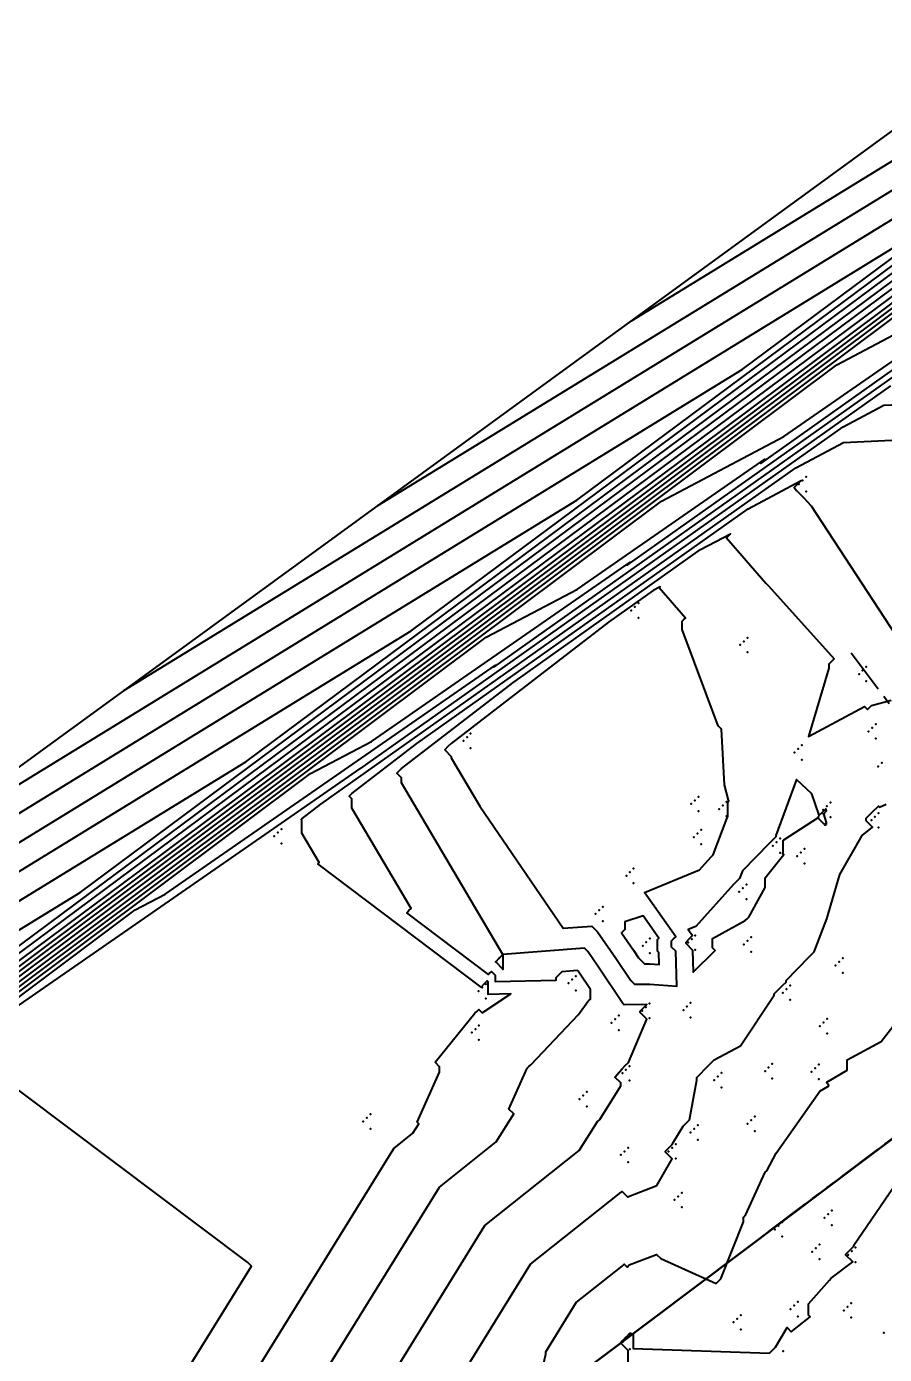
# Model space of a CAD drawing. Header units: metres. Extents: x 419582 to 423558, y 4805372 to 4807539.
# Drawn here: x 422892.51 to 422916.14, y 4807333.07 to 4807369.65 of the extents above; entities that cross this region are included whole.
import ezdxf

# ---------------------------------------------------------------- set-up
doc = ezdxf.new("R2010")
doc.units = ezdxf.units.M
doc.linetypes.add('PHANTOM', pattern=[2.5, 1.25, -0.25, 0.25, -0.25, 0.25, -0.25])
for name, color, linetype in [('C-TINN', 4, 'Continuous'), ('C-TINN-BNDY', 110, 'Continuous'), ('C-TOPO-MAJR', 9, 'Continuous'), ('C-TOPO-MINR', 8, 'Continuous'), ('LS', 7, 'Continuous')]:
    doc.layers.add(name, color=color, linetype=linetype)
doc.styles.get("Standard").update_dxf_attribs({"font": 'simplex.shx'})

# ---------------------------------------------------------------- blocks, each defined once
blk = doc.blocks.new('Susp A +0 +0')
at = {"linetype": 'PHANTOM', "flags": 128}
for points in [[(0, -11.382), (0, 11.382)], [(-11.382, 0), (11.382, 0)]]:
    blk.add_lwpolyline(points, dxfattribs=at)
at = {"flags": 128}
blk.add_lwpolyline([(-3.4, -3.4), (-3.4, 3.4), (3.4, 3.4), (3.4, -3.4)], close=True, dxfattribs=at)
at = {"layer": 'LS', "insert": (-3.273, -0.383), "char_height": 0.51577, "width": 9.13592, "attachment_point": 1}
blk.add_mtext('Susp A\\PBase +0 Leg +0', dxfattribs=at)

msp = doc.modelspace()

# ---------------------------------------------------------------- linework, layer by layer
at = {"color": 31, "lineweight": 30, "true_color": 0xffbd7a, "elevation": 1718.013}
msp.add_lwpolyline([(423449.834, 4807399.592), (423130.593, 4807500.114), (421950.92, 4806612.998), (421795.045, 4806430.988), (421305.015, 4806147.038), (421305.015, 4806147.038), (420630.083, 4805770.97), (419765.157, 4805549.54), (419617.356, 4805580.088)], dxfattribs=at)
at = {"layer": 'C-TINN', "color": 4, "linetype": 'Continuous', "lineweight": -3}
for p in [(422913.98, 4807357.24, 1736.93), (422913.78, 4807357.04, 1736.93), (422913.88, 4807357.14, 1736.93), (422913.98, 4807356.84, 1736.93), (422909.16, 4807353.56, 1739.31), (422909.26, 4807353.66, 1739.31), (422909.36, 4807353.76, 1739.31), (422909.36, 4807353.36, 1739.31), (422912.37, 4807352.81, 1738.59), (422912.17, 4807352.61, 1738.59), (422912.27, 4807352.71, 1738.59), (422912.37, 4807352.41, 1738.59), (422915.44, 4807351.81, 1737.78), (422915.54, 4807351.91, 1737.78), (422915.64, 4807352.01, 1737.78), (422915.64, 4807351.61, 1737.78), (422915.7, 4807350.23, 1738.17), (422915.8, 4807350.33, 1738.17), (422915.9, 4807350.43, 1738.17), (422904.54, 4807349.97, 1739.39), (422904.64, 4807350.07, 1739.39), (422904.74, 4807350.17, 1739.39), (422913.86, 4807349.85, 1738.03), (422915.9, 4807350.03, 1738.17), (422904.74, 4807349.77, 1739.39), (422913.66, 4807349.65, 1738.03), (422913.76, 4807349.75, 1738.03), (422913.86, 4807349.45, 1738.03), (422915.97, 4807349.26, 1738.26), (422916.07, 4807349.36, 1738.26), (422911.02, 4807348.43, 1739.36), (422910.82, 4807348.23, 1739.36), (422910.92, 4807348.33, 1739.36), (422911.02, 4807348.03, 1739.36), (422911.59, 4807348.09, 1739.03), (422911.69, 4807348.19, 1739.03), (422911.79, 4807348.29, 1739.03), (422914.45, 4807348.07, 1738.08), (422914.52, 4807348.08, 1737.98), (422914.55, 4807348.17, 1738.08), (422914.65, 4807348.27, 1738.08), (422911.79, 4807347.89, 1739.03), (422914.32, 4807347.88, 1737.98), (422914.42, 4807347.98, 1737.98), (422914.52, 4807347.68, 1737.98), (422914.65, 4807347.87, 1738.08), (422915.78, 4807347.78, 1739.13), (422915.88, 4807347.88, 1739.13), (422915.98, 4807347.98, 1739.13), (422899.33, 4807347.34, 1735.59), (422899.43, 4807347.44, 1735.59), (422899.53, 4807347.54, 1735.59), (422910.89, 4807347.32, 1739.45), (422910.99, 4807347.42, 1739.45), (422911.09, 4807347.52, 1739.45), (422915.98, 4807347.58, 1739.13), (422899.53, 4807347.14, 1735.59), (422911.09, 4807347.12, 1739.45), (422913.07, 4807347.08, 1737.91), (422913.17, 4807347.18, 1737.91), (422913.27, 4807347.28, 1737.91), (422913.94, 4807346.99, 1738.55), (422913.27, 4807346.88, 1737.91), (422913.74, 4807346.79, 1738.55), (422913.84, 4807346.89, 1738.55), (422913.94, 4807346.59, 1738.55), (422909.03, 4807346.25, 1739.25), (422909.13, 4807346.35, 1739.25), (422909.23, 4807346.45, 1739.25), (422909.23, 4807346.05, 1739.25), (422912.24, 4807345.91, 1737.74), (422912.34, 4807346.01, 1737.74), (422912.14, 4807345.81, 1737.74), (422912.34, 4807345.61, 1737.74), (422908.18, 4807345.2, 1739.54), (422908.28, 4807345.3, 1739.54), (422908.38, 4807345.4, 1739.54), (422908.38, 4807345, 1739.54), (422909.58, 4807344.42, 1740.52), (422909.68, 4807344.52, 1740.52), (422910.73, 4807344.41, 1737.84), (422910.83, 4807344.51, 1737.84), (422910.93, 4807344.61, 1737.84), (422912.27, 4807344.36, 1738.29), (422912.37, 4807344.46, 1738.29), (422912.47, 4807344.56, 1738.29), (422905.63, 4807344.08, 1738), (422909.48, 4807344.32, 1740.52), (422909.68, 4807344.12, 1740.52), (422910.93, 4807344.21, 1737.84), (422912.47, 4807344.16, 1738.29), (422905.43, 4807343.88, 1738), (422905.53, 4807343.98, 1738), (422905.63, 4807343.68, 1738), (422914.79, 4807343.78, 1739.32), (422914.89, 4807343.88, 1739.32), (422914.99, 4807343.98, 1739.32), (422905.16, 4807343.27, 1735.67), (422907.44, 4807343.29, 1736.76), (422907.54, 4807343.39, 1736.76), (422907.64, 4807343.49, 1736.76), (422914.99, 4807343.58, 1739.32), (422904.96, 4807343.07, 1735.67), (422905.06, 4807343.17, 1735.67), (422907.64, 4807343.09, 1736.76), (422913.34, 4807343.03, 1739.08), (422913.44, 4807343.13, 1739.08), (422913.54, 4807343.23, 1739.08), (422905.16, 4807342.87, 1735.67), (422909.47, 4807342.53, 1738.05), (422909.57, 4807342.63, 1738.05), (422909.67, 4807342.73, 1738.05), (422910.6, 4807342.55, 1738.22), (422910.7, 4807342.65, 1738.22), (422910.8, 4807342.75, 1738.22), (422913.54, 4807342.83, 1739.08), (422908.62, 4807342.2, 1737.47), (422908.72, 4807342.3, 1737.47), (422908.82, 4807342.4, 1737.47), (422909.67, 4807342.33, 1738.05), (422910.8, 4807342.35, 1738.22), (422914.46, 4807342.21, 1739.75), (422914.56, 4807342.31, 1739.75), (422904.77, 4807341.93, 1736.29), (422904.87, 4807342.03, 1736.29), (422904.97, 4807342.13, 1736.29), (422908.82, 4807342, 1737.47), (422914.36, 4807342.11, 1739.75), (422914.56, 4807341.91, 1739.75), (422904.97, 4807341.73, 1736.29), (422913.05, 4807341.07, 1739.5), (422908.92, 4807340.81, 1738.06), (422909.02, 4807340.91, 1738.06), (422909.12, 4807341.01, 1738.06), (422911.55, 4807340.72, 1739.24), (422911.65, 4807340.82, 1739.24), (422912.85, 4807340.87, 1739.5), (422912.95, 4807340.97, 1739.5), (422914.13, 4807340.85, 1739.93), (422914.23, 4807340.95, 1739.93), (422914.33, 4807341.05, 1739.93), (422909.12, 4807340.61, 1738.06), (422911.45, 4807340.62, 1739.24), (422911.65, 4807340.42, 1739.24), (422913.05, 4807340.67, 1739.5), (422914.33, 4807340.65, 1739.93), (422907.74, 4807340.1, 1737.77), (422907.84, 4807340.2, 1737.77), (422907.94, 4807340.3, 1737.77), (422901.98, 4807339.68, 1735.49), (422907.94, 4807339.9, 1737.77), (422912.57, 4807339.62, 1739.73), (422901.78, 4807339.48, 1735.49), (422901.88, 4807339.58, 1735.49), (422901.98, 4807339.28, 1735.49), (422910.9, 4807339.28, 1739.13), (422911, 4807339.38, 1739.13), (422912.37, 4807339.42, 1739.73), (422912.47, 4807339.52, 1739.73), (422910.8, 4807339.18, 1739.13), (422911, 4807338.98, 1739.13), (422912.57, 4807339.22, 1739.73), (422908.88, 4807338.56, 1738.5), (422908.98, 4807338.66, 1738.5), (422909.08, 4807338.76, 1738.5), (422910.19, 4807338.66, 1739.04), (422910.29, 4807338.76, 1739.04), (422910.39, 4807338.86, 1739.04), (422909.08, 4807338.36, 1738.5), (422910.39, 4807338.46, 1739.04), (422910.46, 4807337.42, 1739.31), (422910.56, 4807337.52, 1739.31), (422910.36, 4807337.32, 1739.31), (422910.56, 4807337.12, 1739.31), (422913.32, 4807336.71, 1740.35), (422914.49, 4807336.83, 1740.7), (422914.59, 4807336.93, 1740.7), (422914.69, 4807337.03, 1740.7), (422913.12, 4807336.51, 1740.35), (422913.22, 4807336.61, 1740.35), (422913.32, 4807336.31, 1740.35), (422914.69, 4807336.63, 1740.7), (422914.25, 4807335.99, 1740.75), (422914.35, 4807336.09, 1740.75), (422915.34, 4807336.01, 1741.02), (422914.15, 4807335.89, 1740.75), (422914.35, 4807335.69, 1740.75), (422915.14, 4807335.81, 1741.02), (422915.24, 4807335.91, 1741.02), (422915.34, 4807335.61, 1741.02), (422913.75, 4807334.51, 1740.89), (422912.18, 4807334.15, 1740.35), (422913.55, 4807334.31, 1740.89), (422913.65, 4807334.41, 1740.89), (422915.02, 4807334.28, 1741.36), (422915.12, 4807334.38, 1741.36), (422915.22, 4807334.48, 1741.36), (422911.98, 4807333.95, 1740.35), (422912.08, 4807334.05, 1740.35), (422912.18, 4807333.75, 1740.35), (422913.75, 4807334.11, 1740.89), (422915.22, 4807334.08, 1741.36), (422908.93, 4807333.41, 1741.02), (422909.03, 4807333.51, 1741.02), (422909.13, 4807333.61, 1741.02), (422916.12, 4807333.66, 1741.76), (422909.13, 4807333.21, 1741.02), (422913.35, 4807333.16, 1741.14)]:
    msp.add_point(p, dxfattribs=at)
at = {"layer": 'C-TINN-BNDY', "color": 110, "linetype": 'Continuous', "lineweight": -3, "flags": 128}
msp.add_lwpolyline([(422687.35, 4807196.06), (422733.46, 4807229.97), (422816.89, 4807294.32), (422970.41, 4807406.15), (423032.94, 4807452.91), (423105.4, 4807508.16), (423127.06, 4807514.05), (423134.81, 4807515.9), (423155.26, 4807511.44), (423220.21, 4807493.91)], dxfattribs=at)
at = {"layer": 'C-TOPO-MAJR', "color": 9, "linetype": 'Continuous', "lineweight": -3, "flags": 128}
for points, elevation in [([(422881.206, 4807341.17), (422912.225, 4807360.198), (422950.2, 4807388.438), (422950.176, 4807388.415), (422950.152, 4807388.391), (422950.2, 4807388.343), (422952.284, 4807382.831), (422958.71, 4807377.363), (422968.958, 4807369.476), (422968.964, 4807369.469), (422969.274, 4807369.283), (422969.284, 4807369.274), (422969.284, 4807368.893), (422974.369, 4807364.49), (422977.684, 4807363.875), (422977.684, 4807363.581), (422975.968, 4807361.141), (422979.857, 4807362.602), (423080.256, 4807398.153)], 1720), ([(422878.389, 4807333.07), (422914.831, 4807360.331), (422919.048, 4807362.555), (422920.27, 4807363.401), (422920.18, 4807363.311), (422920.09, 4807363.221), (422921.558, 4807364.261), (422921.681, 4807364.326), (422921.957, 4807364.339), (422922.067, 4807364.121), (422922.236, 4807363.952), (422922.897, 4807364.09), (422922.915, 4807364.107), (422922.932, 4807364.124), (422922.932, 4807364.455), (422923.174, 4807364.596), (422923.298, 4807364.596), (422938.923, 4807370.931)], 1730), ([(422889.425, 4807342.192), (422927.673, 4807370.636)], 1725), ([(422891.048, 4807341.824), (422901.719, 4807349.214), (422901.709, 4807349.205), (422901.7, 4807349.195), (422915.007, 4807358.621), (422916.125, 4807359.213), (422918.626, 4807359.331)], 1735), ([(422906.449, 4807331.562), (422906.807, 4807333.071), (422906.807, 4807333.133), (422907.648, 4807334.493), (422908.91, 4807335.495), (422908.969, 4807335.554), (422909.05, 4807335.473), (422909.11, 4807335.533), (422909.864, 4807335.823), (422909.983, 4807335.704), (422911.502, 4807335.017), (422911.568, 4807335.083), (422911.635, 4807335.15), (422912.258, 4807336.715), (422912.258, 4807336.85), (422912.325, 4807336.916), (422912.853, 4807338.083), (422912.897, 4807338.127), (422913.16, 4807338.61), (422914.363, 4807340.321), (422914.584, 4807340.443), (422914.598, 4807340.456), (422914.611, 4807340.47), (422914.545, 4807340.554), (422914.554, 4807340.563), (422915.114, 4807340.894), (422915.114, 4807341.182), (422916.054, 4807341.683), (422916.734, 4807342.558)], 1740), ([(422891.296, 4807320.194), (422895.297, 4807327.61), (422895.402, 4807327.504), (422895.45, 4807327.551), (422895.497, 4807327.598), (422896.401, 4807331.406), (422896.401, 4807331.776), (422898.703, 4807335.499), (422898.602, 4807335.6), (422891.192, 4807341.161)], 1735)]:
    msp.add_lwpolyline(points, dxfattribs=dict(at, elevation=elevation))
at = {"layer": 'C-TOPO-MAJR', "color": 9, "linetype": 'Continuous', "lineweight": -3, "elevation": 1740, "flags": 128}
msp.add_lwpolyline([(422909.226, 4807344.205), (422909.367, 4807343.993), (422909.533, 4807343.827), (422909.678, 4807343.827), (422909.933, 4807343.81), (422909.923, 4807344.137), (422909.884, 4807344.176), (422909.884, 4807344.499), (422909.903, 4807344.518), (422909.923, 4807344.537), (422909.496, 4807345.146), (422908.99, 4807344.987), (422908.99, 4807344.775), (422908.943, 4807344.728), (422908.896, 4807344.681), (422909.226, 4807344.205)], close=True, dxfattribs=at)
at = {"layer": 'C-TOPO-MINR', "color": 8, "linetype": 'Continuous', "lineweight": -3, "flags": 128}
for points, elevation in [([(422888.197, 4807346.263), (422916.785, 4807363.8), (422951.784, 4807389.826), (422951.754, 4807389.797), (422951.724, 4807389.767), (422951.784, 4807389.707), (422954.39, 4807382.814), (422960.205, 4807377.866), (422969.477, 4807370.73), (422969.503, 4807370.704), (422970.627, 4807370.029), (422970.663, 4807369.994), (422970.663, 4807369.665), (422975.061, 4807365.855), (422979.303, 4807365.069), (422979.303, 4807364.804), (422977.759, 4807362.609), (422982.097, 4807364.239), (423075.767, 4807397.407)], 1719), ([(422895.188, 4807351.355), (422921.345, 4807367.401), (422953.367, 4807391.214), (422953.332, 4807391.179), (422953.296, 4807391.143), (422953.367, 4807391.071), (422956.496, 4807382.797), (422961.7, 4807378.369), (422969.997, 4807371.983), (422970.041, 4807371.939), (422971.98, 4807370.775), (422972.041, 4807370.714), (422972.041, 4807370.436), (422975.754, 4807367.221), (422980.921, 4807366.263), (422980.921, 4807366.028), (422979.549, 4807364.078), (422984.337, 4807365.877), (423071.278, 4807396.662)], 1718), ([(422902.179, 4807356.448), (422925.905, 4807371.002), (422954.951, 4807392.603), (422954.91, 4807392.561), (422954.868, 4807392.519), (422954.951, 4807392.436), (422958.602, 4807382.779), (422963.194, 4807378.872), (422970.517, 4807373.237), (422970.579, 4807373.175), (422973.333, 4807371.521), (422973.42, 4807371.434), (422973.42, 4807371.208), (422976.446, 4807368.587), (422982.539, 4807367.457), (422982.539, 4807367.251), (422981.34, 4807365.546), (422986.578, 4807367.514), (423066.789, 4807395.916)], 1717), ([(422909.17, 4807361.54), (422930.465, 4807374.603), (422956.535, 4807393.991), (422956.488, 4807393.943), (422956.44, 4807393.895), (422956.535, 4807393.8), (422960.709, 4807382.762), (422964.689, 4807379.375), (422971.036, 4807374.49), (422971.117, 4807374.41), (422974.686, 4807372.267), (422974.799, 4807372.154), (422974.799, 4807371.979), (422977.139, 4807369.953), (422984.158, 4807368.651), (422984.158, 4807368.475), (422983.13, 4807367.014), (422988.818, 4807369.151), (423062.3, 4807395.171)], 1716), ([(422874.215, 4807336.078), (422907.665, 4807356.597), (422948.616, 4807387.05)], 1721), ([(422867.224, 4807330.986), (422903.105, 4807352.996), (422947.032, 4807385.662)], 1722), ([(422860.234, 4807325.893), (422898.545, 4807349.395), (422945.448, 4807384.274)], 1723), ([(422853.243, 4807320.801), (422893.985, 4807345.793), (422943.72, 4807382.779)], 1724), ([(422884.865, 4807338.591), (422911.627, 4807358.493), (422934.165, 4807375.352)], 1726), ([(422875.904, 4807331.352), (422919.664, 4807364.086), (422924.072, 4807366.411), (422924.065, 4807366.404), (422924.058, 4807366.397), (422929.41, 4807368.46), (422940.044, 4807372.771)], 1729), ([(422880.305, 4807334.99), (422895.581, 4807346.35), (422929.331, 4807371.597)], 1727), ([(422879.535, 4807334.207), (422924.498, 4807367.842), (422928.026, 4807369.702)], 1728), ([(422880.873, 4807334.789), (422909.997, 4807356.576), (422913.368, 4807358.353), (422916.56, 4807360.563), (422916.486, 4807360.49), (422916.412, 4807360.416), (422920.248, 4807363.133), (422920.57, 4807363.304), (422921.291, 4807363.338), (422921.579, 4807362.767), (422921.696, 4807362.649), (422923.425, 4807363.009), (422923.471, 4807363.054), (422923.516, 4807363.099), (422923.516, 4807363.318), (422924.149, 4807363.686), (422924.471, 4807363.686), (422937.802, 4807369.091), (422938.776, 4807369.054), (422938.914, 4807368.916), (422939.443, 4807368.815), (422944.294, 4807366.971), (422947.907, 4807366.705)], 1731), ([(422883.357, 4807336.508), (422905.164, 4807352.821), (422907.687, 4807354.151), (422912.849, 4807357.726), (422912.792, 4807357.668), (422912.734, 4807357.61), (422918.937, 4807362.005), (422919.459, 4807362.281), (422920.625, 4807362.336), (422921.09, 4807361.413), (422921.157, 4807361.347), (422923.953, 4807361.928), (422924.026, 4807362.001), (422924.1, 4807362.074), (422924.1, 4807362.181), (422925.124, 4807362.776), (422925.645, 4807362.776), (422936.681, 4807367.251), (422938.025, 4807367.2), (422938.14, 4807367.085), (422938.87, 4807366.946), (422945.566, 4807364.4), (422947.946, 4807364.226)], 1732), ([(422885.841, 4807338.227), (422900.33, 4807349.065), (422902.007, 4807349.95), (422909.139, 4807354.889), (422909.098, 4807354.847), (422909.056, 4807354.805), (422917.627, 4807360.877)], 1733), ([(422888.325, 4807339.946), (422895.497, 4807345.31), (422896.327, 4807345.748), (422905.429, 4807352.051), (422905.404, 4807352.026), (422905.378, 4807352), (422916.317, 4807359.749)], 1734), ([(422898.482, 4807332.047), (422902.621, 4807338.739), (422903.149, 4807339.158), (422903.313, 4807339.419), (422903.268, 4807339.463), (422903.886, 4807340.842), (422903.886, 4807340.987), (422903.759, 4807341.114), (422904.859, 4807342.463), (422904.912, 4807342.516), (422904.965, 4807342.57), (422905.059, 4807342.476), (422905.85, 4807342.997), (422905.227, 4807342.985), (422905.227, 4807343.328), (422905.198, 4807343.356), (422905.112, 4807343.271), (422905.027, 4807343.185), (422900.534, 4807346.585), (422900.551, 4807346.602), (422900.568, 4807346.619), (422900.092, 4807347.424), (422900.092, 4807347.781), (422900.071, 4807347.802), (422900.081, 4807347.813), (422900.092, 4807347.824), (422900.613, 4807348.226), (422913.697, 4807357.493), (422915.013, 4807358.191), (422917.855, 4807358.325)], 1736), ([(422900.563, 4807332.319), (422903.878, 4807337.677), (422905.441, 4807338.919), (422905.927, 4807339.691), (422905.795, 4807339.823), (422906.299, 4807340.948), (422906.347, 4807340.996), (422906.395, 4807341.044), (422907.711, 4807342.427), (422907.971, 4807342.789), (422908.005, 4807342.823), (422908.039, 4807342.857), (422908.039, 4807343.122), (422907.757, 4807343.543), (422907.704, 4807343.62), (422907.687, 4807343.638), (422907.251, 4807343.604), (422907.17, 4807343.524), (422907.09, 4807343.443), (422907.09, 4807343.365), (422905.428, 4807343.332), (422905.428, 4807343.504), (422905.314, 4807343.618), (422905.271, 4807343.575), (422905.228, 4807343.532), (422902.982, 4807345.233), (422903.04, 4807345.291), (422903.099, 4807345.35), (422901.463, 4807348.116), (422901.463, 4807348.367), (422901.389, 4807348.442), (422901.426, 4807348.479), (422901.463, 4807348.516), (422903.256, 4807349.898), (422912.386, 4807356.365), (422913.844, 4807357.138), (422913.747, 4807357.041), (422913.65, 4807356.944), (422913.721, 4807356.862), (422913.912, 4807356.67), (422914.117, 4807356.442), (422916.449, 4807352.892)], 1737), ([(422902.645, 4807332.59), (422905.135, 4807336.616), (422907.734, 4807338.68), (422908.236, 4807339.478), (422908.268, 4807339.509), (422908.299, 4807339.541), (422908.876, 4807340.463), (422908.876, 4807340.546), (422908.717, 4807340.704), (422908.91, 4807340.931), (422909, 4807341.021), (422909.089, 4807341.111), (422909.597, 4807342.302), (422909.414, 4807342.484), (422909.414, 4807342.519), (422909.505, 4807342.61), (422909.597, 4807342.702), (422908.969, 4807342.699), (422908.935, 4807342.734), (422908.247, 4807343.764), (422907.97, 4807344.164), (422907.881, 4807344.253), (422905.63, 4807344.08), (422905.63, 4807343.68), (422905.43, 4807343.88), (422905.53, 4807343.98), (422905.63, 4807344.08), (422902.834, 4807348.808), (422902.834, 4807348.954), (422902.707, 4807349.081), (422902.771, 4807349.145), (422902.834, 4807349.208), (422905.898, 4807351.57), (422911.076, 4807355.238), (422911.903, 4807355.675), (422911.848, 4807355.62), (422911.793, 4807355.565), (422912.871, 4807354.313), (422912.942, 4807354.242), (422914.752, 4807352.227), (422914.679, 4807352.154), (422914.606, 4807352.082), (422914.606, 4807351.973), (422914.05, 4807350.085), (422915.587, 4807350.919), (422915.674, 4807350.832), (422915.73, 4807350.888), (422915.787, 4807350.944), (422916.33, 4807351.089)], 1738), ([(422904.726, 4807332.862), (422906.391, 4807335.554), (422908.89, 4807337.538), (422908.91, 4807337.558), (422909.07, 4807337.398), (422909.09, 4807337.418), (422909.87, 4807337.718), (422910.293, 4807338.453), (422910.108, 4807338.638), (422910.108, 4807338.667), (422910.2, 4807338.76), (422910.293, 4807338.853), (422910.338, 4807338.931), (422910.596, 4807339.354), (422910.684, 4807339.442), (422910.772, 4807339.529), (422910.976, 4807340.618), (422910.976, 4807340.699), (422911.297, 4807341.027), (422911.374, 4807341.104), (422911.45, 4807341.18), (422912.171, 4807341.57), (422913.104, 4807342.967), (422913.104, 4807343.004), (422913.252, 4807343.144), (422913.342, 4807343.234), (422913.432, 4807343.324), (422913.432, 4807343.365), (422914.069, 4807344.022), (422914.138, 4807344.091), (422914.207, 4807344.16), (422914.554, 4807345.065), (422914.912, 4807346.289), (422915.523, 4807347.358), (422915.815, 4807347.591), (422915.638, 4807347.769), (422915.64, 4807347.791), (422915.64, 4807347.841), (422915.728, 4807347.928), (422915.815, 4807348.016), (422915.979, 4807348.171), (422916.008, 4807348.141), (422916.186, 4807348.227)], 1739), ([(422909.14, 4807326.955), (422909.081, 4807333.175), (422908.881, 4807333.374), (422908.888, 4807333.403), (422908.888, 4807333.405), (422908.905, 4807333.431), (422908.93, 4807333.451), (422909.029, 4807333.55), (422909.03, 4807333.548), (422909.13, 4807333.648), (422909.144, 4807333.653), (422909.147, 4807333.651), (422909.215, 4807333.62), (422909.215, 4807333.232), (422909.221, 4807333.226), (422912.978, 4807333.1), (422913.06, 4807333.182), (422913.143, 4807333.265), (422913.462, 4807333.804), (422913.574, 4807333.692), (422914.094, 4807334.103), (422914.047, 4807334.15), (422914.047, 4807334.456), (422914.625, 4807335.112), (422914.666, 4807335.153), (422914.707, 4807335.194), (422915.267, 4807335.616), (422915.081, 4807335.801), (422915.081, 4807335.831), (422915.112, 4807335.861), (422915.206, 4807335.955), (422915.299, 4807336.049), (422915.299, 4807336.074), (422916.393, 4807337.678)], 1741)]:
    msp.add_lwpolyline(points, dxfattribs=dict(at, elevation=elevation))
for points, elevation in [([(422910.57, 4807353.265), (422910.613, 4807353.308), (422910.656, 4807353.351), (422909.936, 4807354.187), (422909.949, 4807354.2), (422909.962, 4807354.213), (422909.766, 4807354.11), (422908.541, 4807353.242), (422904.205, 4807349.9), (422904.116, 4807349.81), (422904.026, 4807349.721), (422904.205, 4807349.541), (422904.205, 4807349.5), (422904.99, 4807348.174), (422907.286, 4807344.807), (422908.075, 4807344.868), (422908.236, 4807344.707), (422908.736, 4807343.984), (422909.151, 4807343.363), (422909.251, 4807343.263), (422909.674, 4807343.265), (422910.42, 4807343.215), (422910.389, 4807344.171), (422910.276, 4807344.284), (422910.276, 4807344.458), (422910.332, 4807344.514), (422910.389, 4807344.571), (422909.531, 4807345.795), (422911.045, 4807346.418), (422911.366, 4807346.775), (422911.393, 4807346.802), (422911.419, 4807346.828), (422911.803, 4807347.846), (422911.824, 4807347.868), (422911.827, 4807347.871), (422911.83, 4807347.874), (422911.83, 4807348.263), (422911.852, 4807348.325), (422911.846, 4807348.331), (422911.735, 4807348.76), (422911.651, 4807350.291), (422911.558, 4807350.384), (422910.57, 4807353.037), (422910.57, 4807353.265)], 1739), ([(422912.15, 4807346.179), (422912.065, 4807346.094), (422911.98, 4807346.009), (422910.946, 4807344.859), (422910.737, 4807344.773), (422910.855, 4807344.605), (422910.761, 4807344.511), (422910.667, 4807344.417), (422910.667, 4807344.393), (422910.855, 4807344.205), (422910.875, 4807343.595), (422911.478, 4807344.192), (422911.406, 4807344.263), (422911.406, 4807344.521), (422912.307, 4807345.019), (422912.354, 4807345.066), (422912.401, 4807345.114), (422912.854, 4807345.925), (422912.854, 4807346.196), (422913.364, 4807346.839), (422913.336, 4807346.867), (422913.35, 4807346.881), (422913.35, 4807347.225), (422913.364, 4807347.239), (422914.307, 4807347.849), (422914.5, 4807347.656), (422914.5, 4807347.642), (422914.545, 4807347.678), (422914.542, 4807347.682), (422914.546, 4807347.718), (422914.466, 4807347.958), (422914.546, 4807348.038), (422914.526, 4807348.098), (422914.506, 4807348.078), (422914.426, 4807347.998), (422914.346, 4807347.918), (422914.136, 4807348.508), (422913.713, 4807348.908), (422913.151, 4807347.361), (422913.151, 4807347.329), (422913.059, 4807347.237), (422912.967, 4807347.145), (422912.229, 4807346.389), (422912.15, 4807346.179)], 1738)]:
    msp.add_lwpolyline(points, close=True, dxfattribs=dict(at, elevation=elevation))

# ---------------------------------------------------------------- block references
at = {"rotation": 306.94322494}
msp.add_blockref('Susp A +0 +0', (422922.06, 4807343.3, 1740.54), dxfattribs=at)

doc.saveas('drawing.dxf')
